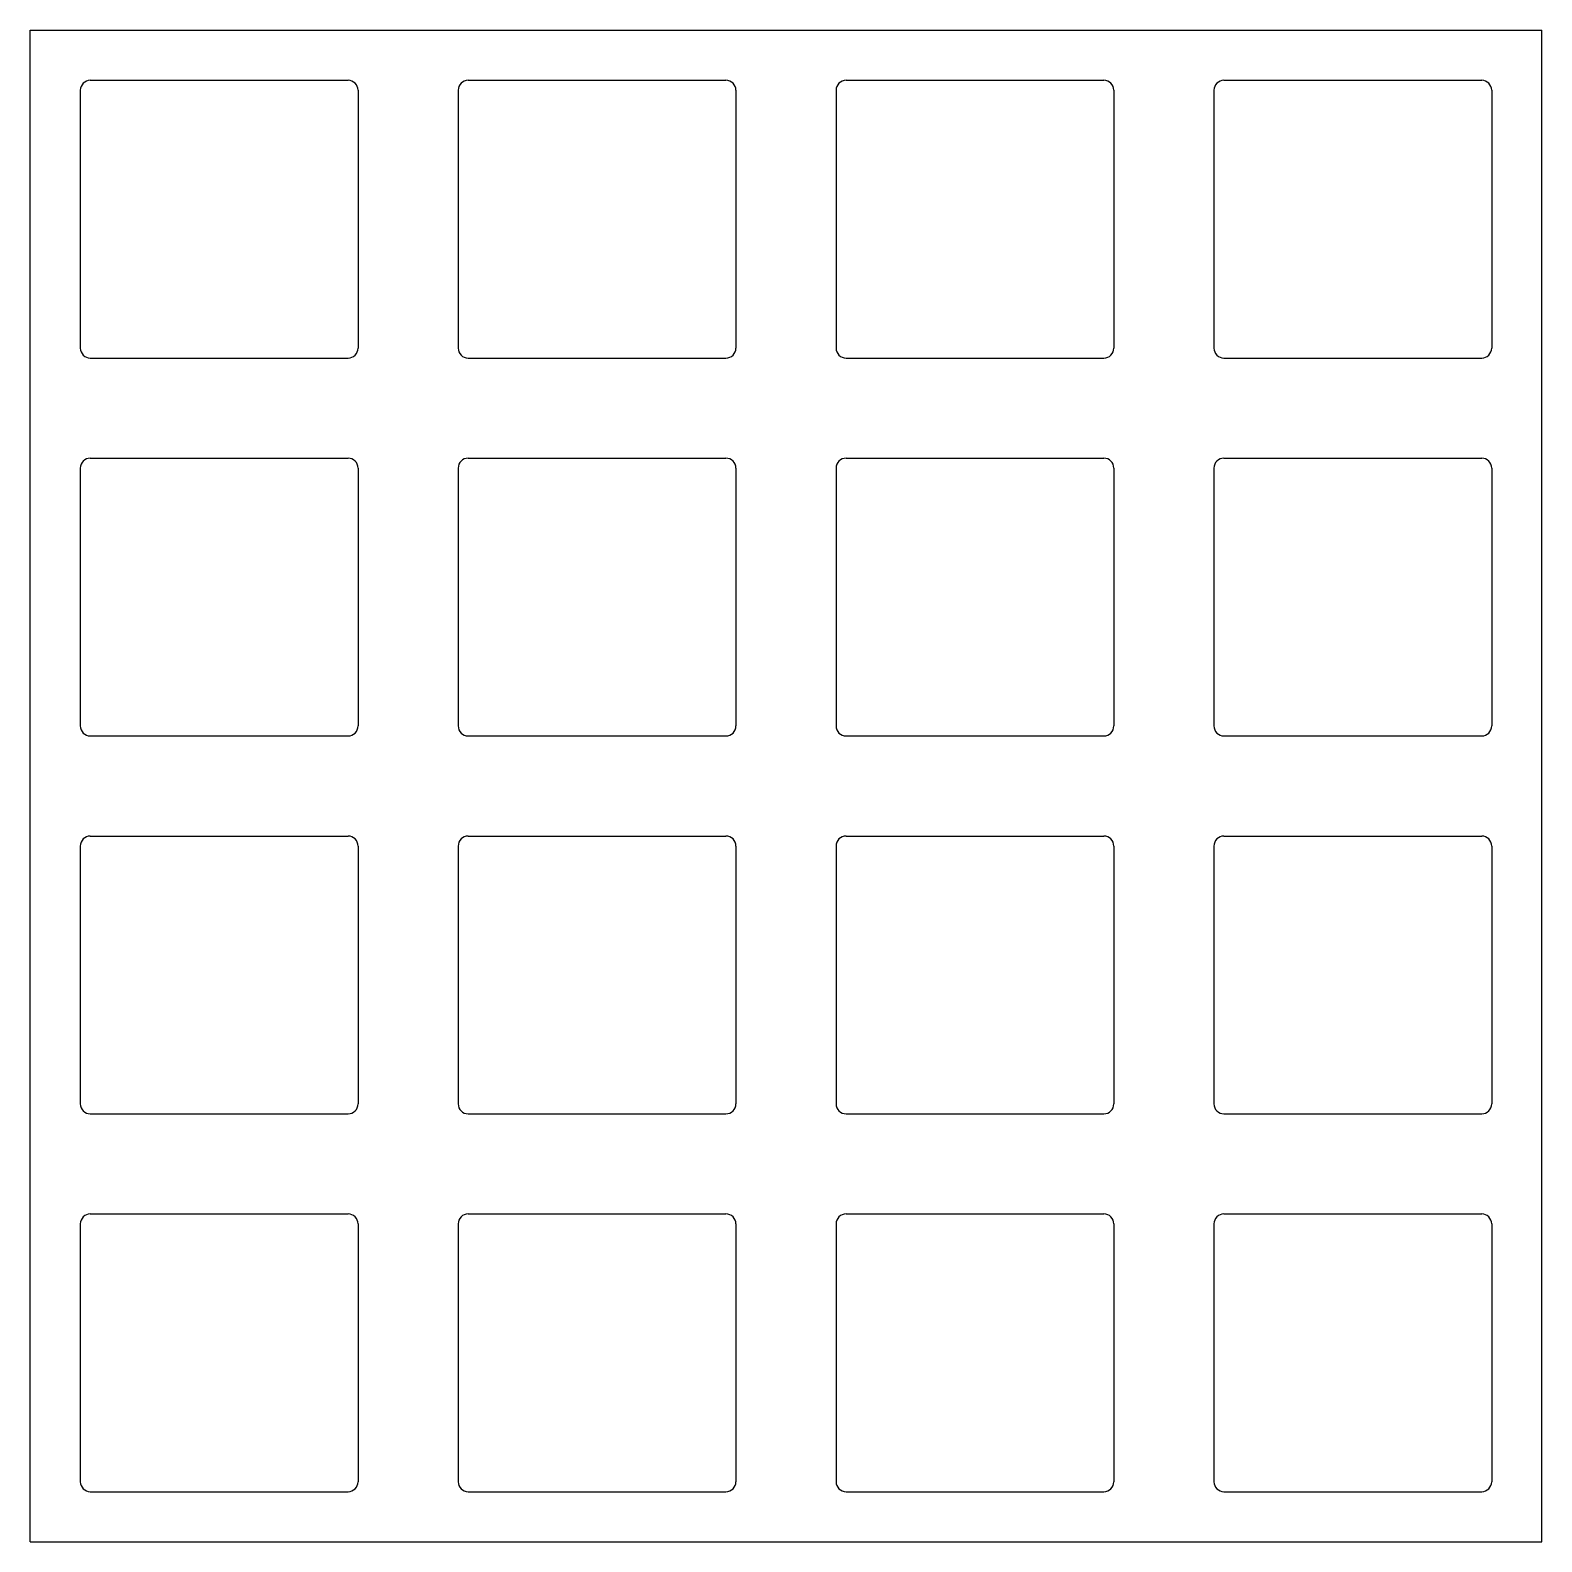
# Model space of a CAD drawing. Header units: millimetres. Extents: x 0 to 76.2, y -76.2 to 0.
import ezdxf

# ---------------------------------------------------------------- set-up
doc = ezdxf.new("R2010")
doc.units = ezdxf.units.MM

msp = doc.modelspace()

# ---------------------------------------------------------------- linework, layer by layer
for p, q in [((0, 0), (76.2, 0)), ((0, -76.2), (0, 0)), ((76.2, -76.2), (76.2, 0)), ((2.525, -3.025), (2.525, -16.025)), ((3.025, -2.525), (16.025, -2.525)), ((16.525, -3.025), (16.525, -16.025)), ((21.575, -3.025), (21.575, -16.025)), ((22.075, -2.525), (35.075, -2.525)), ((35.575, -3.025), (35.575, -16.025)), ((40.625, -3.025), (40.625, -16.025)), ((41.125, -2.525), (54.125, -2.525)), ((54.625, -3.025), (54.625, -16.025)), ((59.675, -3.025), (59.675, -16.025)), ((60.175, -2.525), (73.175, -2.525)), ((73.675, -3.025), (73.675, -16.025)), ((3.025, -16.525), (16.025, -16.525)), ((22.075, -16.525), (35.075, -16.525)), ((41.125, -16.525), (54.125, -16.525)), ((60.175, -16.525), (73.175, -16.525)), ((2.525, -22.075), (2.525, -35.075)), ((3.025, -21.575), (16.025, -21.575)), ((16.525, -22.075), (16.525, -35.075)), ((21.575, -22.075), (21.575, -35.075)), ((22.075, -21.575), (35.075, -21.575)), ((35.575, -22.075), (35.575, -35.075)), ((40.625, -22.075), (40.625, -35.075)), ((41.125, -21.575), (54.125, -21.575)), ((54.625, -22.075), (54.625, -35.075)), ((59.675, -22.075), (59.675, -35.075)), ((60.175, -21.575), (73.175, -21.575)), ((73.675, -22.075), (73.675, -35.075)), ((3.025, -35.575), (16.025, -35.575)), ((22.075, -35.575), (35.075, -35.575)), ((41.125, -35.575), (54.125, -35.575)), ((60.175, -35.575), (73.175, -35.575)), ((2.525, -41.125), (2.525, -54.125)), ((3.025, -40.625), (16.025, -40.625)), ((16.525, -41.125), (16.525, -54.125)), ((21.575, -41.125), (21.575, -54.125)), ((22.075, -40.625), (35.075, -40.625)), ((35.575, -41.125), (35.575, -54.125)), ((40.625, -41.125), (40.625, -54.125)), ((41.125, -40.625), (54.125, -40.625)), ((54.625, -41.125), (54.625, -54.125)), ((59.675, -41.125), (59.675, -54.125)), ((60.175, -40.625), (73.175, -40.625)), ((73.675, -41.125), (73.675, -54.125)), ((3.025, -54.625), (16.025, -54.625)), ((22.075, -54.625), (35.075, -54.625)), ((41.125, -54.625), (54.125, -54.625)), ((60.175, -54.625), (73.175, -54.625)), ((2.525, -60.175), (2.525, -73.175)), ((3.025, -59.675), (16.025, -59.675)), ((16.525, -60.175), (16.525, -73.175)), ((21.575, -60.175), (21.575, -73.175)), ((22.075, -59.675), (35.075, -59.675)), ((35.575, -60.175), (35.575, -73.175)), ((40.625, -60.175), (40.625, -73.175)), ((41.125, -59.675), (54.125, -59.675)), ((54.625, -60.175), (54.625, -73.175)), ((59.675, -60.175), (59.675, -73.175)), ((60.175, -59.675), (73.175, -59.675)), ((73.675, -60.175), (73.675, -73.175)), ((3.025, -73.675), (16.025, -73.675)), ((22.075, -73.675), (35.075, -73.675)), ((41.125, -73.675), (54.125, -73.675)), ((60.175, -73.675), (73.175, -73.675)), ((0, -76.2), (76.2, -76.2))]:
    msp.add_line(p, q)
for centre, start, end in [((3.025, -3.025), 90, 180), ((16.025, -3.025), 0, 90), ((22.075, -3.025), 90, 180), ((35.075, -3.025), 0, 90), ((41.125, -3.025), 90, 180), ((54.125, -3.025), 0, 90), ((60.175, -3.025), 90, 180), ((73.175, -3.025), 0, 90), ((3.025, -16.025), 180, 270), ((16.025, -16.025), 270, 0), ((22.075, -16.025), 180, 270), ((35.075, -16.025), 270, 0), ((41.125, -16.025), 180, 270), ((54.125, -16.025), 270, 0), ((60.175, -16.025), 180, 270), ((73.175, -16.025), 270, 0), ((3.025, -22.075), 90, 180), ((16.025, -22.075), 0, 90), ((22.075, -22.075), 90, 180), ((35.075, -22.075), 0, 90), ((41.125, -22.075), 90, 180), ((54.125, -22.075), 0, 90), ((60.175, -22.075), 90, 180), ((73.175, -22.075), 0, 90), ((3.025, -35.075), 180, 270), ((16.025, -35.075), 270, 0), ((22.075, -35.075), 180, 270), ((35.075, -35.075), 270, 0), ((41.125, -35.075), 180, 270), ((54.125, -35.075), 270, 0), ((60.175, -35.075), 180, 270), ((73.175, -35.075), 270, 0), ((3.025, -41.125), 90, 180), ((16.025, -41.125), 0, 90), ((22.075, -41.125), 90, 180), ((35.075, -41.125), 0, 90), ((41.125, -41.125), 90, 180), ((54.125, -41.125), 0, 90), ((60.175, -41.125), 90, 180), ((73.175, -41.125), 0, 90), ((3.025, -54.125), 180, 270), ((16.025, -54.125), 270, 0), ((22.075, -54.125), 180, 270), ((35.075, -54.125), 270, 0), ((41.125, -54.125), 180, 270), ((54.125, -54.125), 270, 0), ((60.175, -54.125), 180, 270), ((73.175, -54.125), 270, 0), ((3.025, -60.175), 90, 180), ((16.025, -60.175), 0, 90), ((22.075, -60.175), 90, 180), ((35.075, -60.175), 0, 90), ((41.125, -60.175), 90, 180), ((54.125, -60.175), 0, 90), ((60.175, -60.175), 90, 180), ((73.175, -60.175), 0, 90), ((3.025, -73.175), 180, 270), ((16.025, -73.175), 270, 0), ((22.075, -73.175), 180, 270), ((35.075, -73.175), 270, 0), ((41.125, -73.175), 180, 270), ((54.125, -73.175), 270, 0), ((60.175, -73.175), 180, 270), ((73.175, -73.175), 270, 0)]:
    msp.add_arc(centre, 0.5, start, end)

doc.saveas('drawing.dxf')
